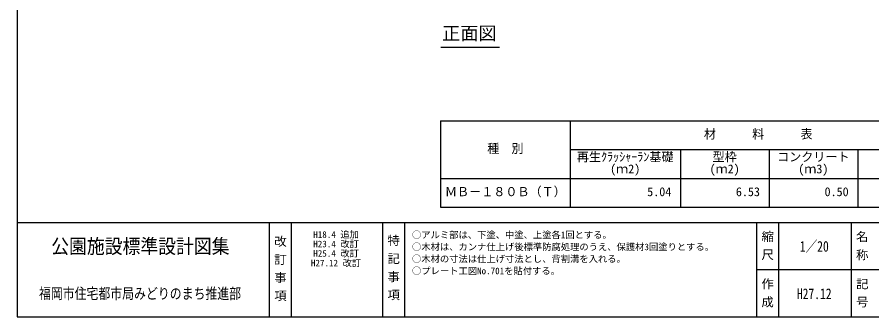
# Model space of a CAD drawing. Units: millimetres at full size, sheet at 1:20; details may follow other scales. Extents: x 97 to 5574, y 2022 to 5755.
# Drawn here: x 97 to 3664, y 2022 to 3270 of the extents above; entities that cross this region are included whole.
import ezdxf
from ezdxf.enums import TextEntityAlignment as Align

# ---------------------------------------------------------------- set-up
doc = ezdxf.new("R2010")
doc.units = ezdxf.units.MM
doc.header["$LTSCALE"] = 20
for name, color, linetype, lineweight in [('0_2', 7, 'Continuous', 25), ('_0-0_', 7, 'Continuous', 25), ('寸法', 3, 'Continuous', 25)]:
    doc.layers.add(name, color=color, linetype=linetype, lineweight=lineweight)
doc.styles.add('@ＭＳ ゴシック', font='')
doc.styles.add('ＭＳ ゴシック', font='')
doc.styles.get('@ＭＳ ゴシック').set_extended_font_data('@MS Gothic')
doc.styles.get('ＭＳ ゴシック').set_extended_font_data('MS Gothic')

msp = doc.modelspace()

# ---------------------------------------------------------------- linework, layer by layer
at = {"layer": '0_2'}
for p, q in [((1864.54, 2838.65), (1864.54, 2478.65)), ((1864.54, 2838.65), (3974.54, 2838.65)), ((2404.54, 2838.65), (2404.54, 2478.65)), ((2404.54, 2718.65), (3974.54, 2718.65)), ((2864.54, 2718.65), (2864.54, 2478.65)), ((3234.54, 2718.65), (3234.54, 2478.65)), ((3604.54, 2718.65), (3604.54, 2478.65)), ((1864.54, 2598.65), (3974.54, 2598.65)), ((1864.54, 2478.65), (3974.54, 2478.65)), ((5125.95, 2218.45), (3182.05, 2218.45))]:
    msp.add_line(p, q, dxfattribs=at)
at = {"layer": '_0-0_', "color": 6}
msp.add_line((97.37, 2415.03), (5573.63, 2415.03), dxfattribs=at)
at = {"layer": '_0-0_'}
for p, q in [((1149.49, 2415.03), (1149.49, 2021.87)), ((1241.41, 2415.03), (1241.41, 2021.87)), ((1621.73, 2415.03), (1621.73, 2021.87)), ((1713.66, 2415.03), (1713.66, 2021.87)), ((3182.05, 2415.03), (3182.05, 2021.87)), ((3273.98, 2415.03), (3273.98, 2021.87)), ((3576.93, 2415.03), (3576.93, 2022.09))]:
    msp.add_line(p, q, dxfattribs=at)
at = {"layer": '_0-0_', "color": 6}
msp.add_lwpolyline([(5573.63, 5645.5), (97.37, 5645.5), (97.37, 2021.87), (5573.63, 2021.87)], close=True, dxfattribs=at)
at = {"layer": '寸法'}
msp.add_line((1865.98, 3144.61), (2110.57, 3144.61), dxfattribs=at)

# ---------------------------------------------------------------- texts
at = {"layer": '_0-0_', "style": 'ＭＳ ゴシック'}
for s, height, p in [('材\u3000\u3000\u3000料\u3000\u3000\u3000表', 36.95, (2962.74, 2753.45)), ('種\u3000別', 36.95, (2058.94, 2693.45)), ('再生ｸﾗｯｼｬｰﾗﾝ基礎', 36.95, (2432.94, 2658.45)), ('型枠', 36.95, (2999.14, 2658.45)), ('コンクリート', 36.95, (3268.34, 2658.45)), ('(ｍ2)', 36.95, (2571.54, 2608.45)), ('(ｍ2)', 36.95, (2986.54, 2608.45)), ('(ｍ3)', 36.95, (3356.54, 2608.45)), ('ＭＢ－１８０Ｂ（Ｔ）', 36.95, (1882.54, 2513.45)), ('5.04', 36.95, (2726.26, 2513.45)), ('6.53', 36.95, (3096.26, 2513.45)), ('0.50', 36.95, (3466.26, 2513.45)), ('○アルミ部は、下塗、中塗、上塗各1回とする。', 27.71, (1745.02, 2341.08)), ('○木材は、カンナ仕上げ後標準防腐処理のうえ、保護材3回塗りとする。', 27.71, (1745.02, 2291.08)), ('○木材の寸法は仕上げ寸法とし、背割溝を入れる。', 27.71, (1745.02, 2241.08)), ('○プレート工図No.701を貼付する。', 27.71, (1745.02, 2191.08))]:
    msp.add_text(s, height=height, dxfattribs=at).set_placement(p, align=Align.BOTTOM_LEFT)
for s, height, width, p in [('公園施設標準設計図集', 60.6, 0.9, (611.77, 2315.92)), ('1／20', 44.34, 0.8, (3423.56, 2315.65)), ('福岡市住宅都市局みどりのまち推進部', 45.45, 0.8, (610.22, 2119.17)), ('H27.12', 44.34, 0.8, (3423.18, 2118.22))]:
    msp.add_text(s, height=height, dxfattribs=dict(at, width=width)).set_placement(p, align=Align.MIDDLE_CENTER)
at = {"layer": '_0-0_', "style": '@ＭＳ ゴシック'}
for s, p in [('改 訂 事 項', (1195.05, 2223.51)), ('特 記 事 項', (1667.3, 2227.43)), (' 縮 尺 ', (3228.02, 2319.5)), ('名 称', (3622.09, 2318.71)), ('作 成', (3227.31, 2122.13)), ('記 号', (3622.59, 2122.13))]:
    msp.add_text(s, height=36.95, rotation=270, dxfattribs=at).set_placement(p, align=Align.MIDDLE_CENTER)
at = {"layer": '_0-0_', "style": 'ＭＳ ゴシック'}
for s, p in [('H18.4 追加', (1428.37, 2364.76)), ('H23.4 改訂', (1428.37, 2325.45)), ('H25.4 改訂', (1428.37, 2286.13)), ('H27.12 改訂', (1428.08, 2246.13))]:
    msp.add_text(s, height=27.71, dxfattribs=at).set_placement(p, align=Align.MIDDLE_CENTER)
at = {"layer": '寸法', "style": 'ＭＳ ゴシック'}
msp.add_text('正面図\u3000', height=55.43, dxfattribs=at).set_placement((1870.96, 3158.74), align=Align.BOTTOM_LEFT)

doc.saveas('drawing.dxf')
